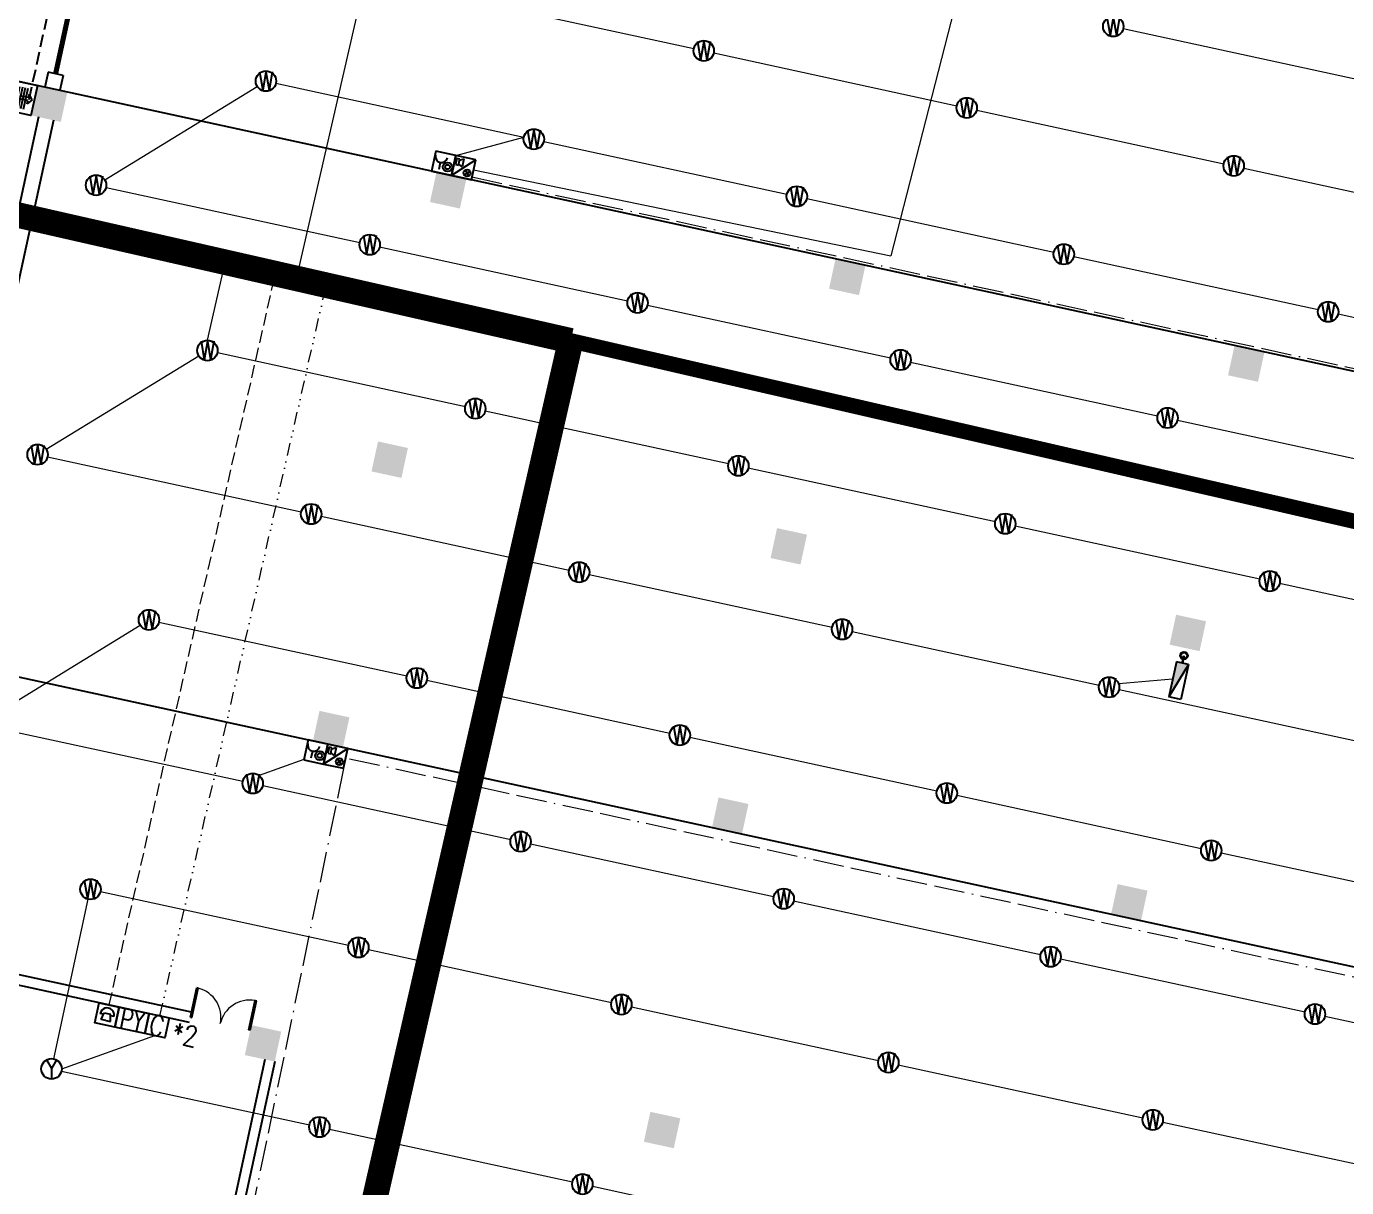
# Model space of a CAD drawing. Extents: x 791398 to 2325386, y -987887 to -518217.
# Drawn here: x 1532237 to 1558101, y -722000 to -699253 of the extents above; entities that cross this region are included whole.
import ezdxf
from ezdxf.enums import TextEntityAlignment as Align

# ---------------------------------------------------------------- set-up
doc = ezdxf.new("R2010")
doc.units = 0
doc.header["$LTSCALE"] = 1000
doc.header["$MEASUREMENT"] = 0
for name, pattern in [('ACAD_ISO11W100', [33.5, 12, -3, 12, -3, 0.5, -3]), ('BORDER', [1.75, 0.5, -0.25, 0.5, -0.25, 0, -0.25]), ('DASH', [0.35, 0.25, -0.1]), ('DASHEDX2', [1.5, 1, -0.5]), ('DIVIDE2', [0.625, 0.25, -0.125, 0, -0.125, 0, -0.125]), ('常规', [10, 10, 0])]:
    doc.linetypes.add(name, pattern=pattern)
for name, color, linetype in [('COLUMN', 9, 'Continuous'), ('JPS-X', 1, 'BORDER'), ('JPS-XHS', 7, 'Continuous'), ('RD-equip', 3, 'Continuous'), ('STAIRS', 9, 'Continuous'), ('WALL', 8, 'Continuous'), ('WINDOW', 8, 'Continuous'), ('ZS封堵', 40, 'Continuous')]:
    doc.layers.add(name, color=color, linetype=linetype)
doc.layers.add('RD-line', color=2, linetype='Continuous', lineweight=0)
doc.styles.add('_TEL_DIM', font='SIMPLEX', dxfattribs={"width": 0.8, "height": 3.5, "bigfont": 'HZTXT'})
doc.styles.add('FS1', font='txt4', dxfattribs={"width": 0.8, "bigfont": 'fstxt'})
doc.styles.get("Standard").update_dxf_attribs({"font": 'gbenor.shx', "bigfont": 'gbcbig.shx'})
doc.linetypes.add('BRA', pattern='A,2.8,-0.1,["B",_TEL_DIM,S=0.07,R=0,X=0,Y=-0.12],-0.25', length=3.15)

# ---------------------------------------------------------------- blocks, each defined once
blk = doc.blocks.new('FF')
at = {"linetype": 'Continuous'}
for radius in [75, 60]:
    blk.add_circle((0, 0), radius, dxfattribs=at)
blk = doc.blocks.new('DXHS')
at = {"layer": 'JPS-XHS'}
blk.add_hatch(color=256, dxfattribs=at).paths.add_polyline_path([(-350, 240), (-350, 0), (350, 0)])
at = {"layer": 'JPS-XHS', "linetype": 'Continuous'}
for p, q in [((-350, 240), (-350, 0)), ((-350, 240), (350, 240)), ((-350, 0), (350, 0)), ((350, 240), (350, 0))]:
    blk.add_line(p, q, dxfattribs=at)
at = {"layer": 'JPS-XHS'}
blk.add_line((-350, 240), (350, 0), dxfattribs=at)
blk = doc.blocks.new('xxhhsss')
at = {"layer": 'JPS-X', "const_width": 50}
blk.add_lwpolyline([(89724, -13393), (89756, -13246)], dxfattribs=at)
at = {"layer": 'JPS-X', "rotation": 257.7513756366785}
blk.add_blockref('FF', (89756, -13246), dxfattribs=at)
at = {"layer": 'JPS-XHS', "rotation": 257.7513756366785}
blk.add_blockref('DXHS', (89533, -13710), dxfattribs=at)
blk = doc.blocks.new('_FZH')
blk.add_solid([(-0.5, -0.5), (0.5, -0.5), (-0.5, 0.5), (0.5, 0.5)])
blk = doc.blocks.new('yy')
at = {"layer": 'RD-equip'}
blk.add_circle((0, 0), 200, dxfattribs=at)
at = {"layer": 'RD-equip', "color": 4, "style": 'FS1', "width": 0.8}
blk.add_attdef('Y', text='', height=360, dxfattribs=at).set_placement((0, 0), align=Align.MIDDLE)
blk = doc.blocks.new('sadadfadsada')
for p, q in [((-400, 400), (-400, 0)), ((0, 400), (-400, 400)), ((400, 400), (0, 400)), ((400, 400), (0, 0)), ((0, 400), (0, 0)), ((0, 0), (0, 400)), ((33, 346, 0), (33, 226, 0)), ((92, 346, 0), (33, 346, 0)), ((92, 326, 0), (172, 366, 0)), ((92, 226, 0), (92, 346, 0)), ((172, 366, 0), (172, 206, 0)), ((400, 0), (400, 400)), ((-400, 0), (0, 0)), ((-268, 200), (-268, 60)), ((0, 0), (400, 0)), ((33, 226, 0), (92, 226, 0)), ((172, 206, 0), (92, 246, 0)), ((242, 159), (338, 64)), ((242, 64), (338, 159))]:
    blk.add_line(p, q)
for centre, radius in [((-109, 144), 90.3), ((-109, 144), 45.2), ((290, 111), 67.6)]:
    blk.add_circle(centre, radius)
blk.add_arc((-268, 320), 120, 180, 0)
at = {"flags": 9}
for p in [(-200, 400), (200, 400)]:
    blk.add_attdef('A', p, '', height=0.008, dxfattribs=at)
blk = doc.blocks.new('FHJL')
at = {"layer": 'RD-equip', "color": 4}
for p, q in [((-212, 331), (210, 331)), ((-212, 274), (210, 274)), ((-31, 120), (-31, 293)), ((31, 120), (31, 293)), ((-212, 221), (210, 221)), ((-212, 168), (210, 168)), ((-97, 120), (-31, 120)), ((0, 43), (-97, 120)), ((0, 43), (97, 120)), ((97, 120), (31, 120))]:
    blk.add_line(p, q, dxfattribs=at)
at = {"layer": 'RD-equip'}
blk.add_lwpolyline([(300, 400), (300, 0), (-300, 0), (-300, 400)], close=True, dxfattribs=at)
blk = doc.blocks.new('$DorLib2D$00000002')
for p, q in [((-0.5, 0), (-0.5, 0.4875)), ((-0.475, 0.4875), (-0.5, 0.4875)), ((-0.475, 0), (-0.475, 0.4875)), ((0.475, 0), (0.475, 0.4875)), ((0.475, 0.4875), (0.5, 0.4875)), ((0.5, 0), (0.5, 0.4875)), ((-0.5, 0), (-0.475, 0)), ((0.5, 0), (0.475, 0))]:
    blk.add_line(p, q)
at = {"lineweight": 13}
for centre, start, end in [((-0.4875, 0), 0, 88.53072), ((0.4875, 0), 91.46928, 180)]:
    blk.add_arc(centre, 0.4875, start, end, dxfattribs=at)
blk = doc.blocks.new('adfarq2daasdfwqdf')
at = {"color": 4}
for p, q in [((-73, 0), (-139, 0)), ((-94, -112), (-67, 29)), ((-67, 29), (62, 29)), ((94, -112), (62, 29)), ((139, 0), (71, 0)), ((0, -112), (-94, -112)), ((0, -112), (94, -112))]:
    blk.add_line(p, q, dxfattribs=at)
blk.add_ellipse((0, 0), major_axis=(98.3, 98.3), ratio=1, start_param=5.497787, end_param=8.63938, dxfattribs=at)
at = {"layer": 'RD-equip'}
blk.add_lwpolyline([(-201, 200), (199, 200), (199, -200), (-201, -200)], close=True, dxfattribs=at)
blk = doc.blocks.new('KZMK')
at = {"layer": 'RD-equip'}
blk.add_lwpolyline([(-200, 400), (200, 400), (200, 0), (-200, 0)], close=True, dxfattribs=at)
at = {"layer": 'RD-equip', "color": 4, "style": 'FS1', "width": 0.8}
blk.add_attdef('C', text='', height=400, dxfattribs=at).set_placement((0, 200), align=Align.MIDDLE)

msp = doc.modelspace()

# ---------------------------------------------------------------- linework, layer by layer
at = {"layer": 'RD-equip'}
msp.add_lwpolyline([(1534055, -718463), (1534641, -718589), (1534557, -718980), (1533971, -718854)], close=True, dxfattribs=at)
at = {"layer": 'RD-line'}
for p, q in [((1541944, -684997), (1537527, -704175)), ((1551827, -693406), (1549172, -703745)), ((1540455, -698635), (1545312, -699689)), ((1553726, -699296), (1558514, -700335)), ((1545703, -699774), (1550465, -700808)), ((1537125, -700367), (1541983, -701422)), ((1533773, -702261), (1536759, -700429)), ((1550856, -700893), (1555695, -701943)), ((1540649, -701780), (1541983, -701422)), ((1542374, -701507), (1547135, -702540)), ((1540998, -702060), (1549172, -703745)), ((1556086, -702028), (1560874, -703068)), ((1533797, -702408), (1538767, -703487)), ((1547526, -702625), (1552365, -703676)), ((1539158, -703572), (1544016, -704626)), ((1535784, -705402), (1536140, -703855)), ((1552756, -703761), (1557545, -704800)), ((1544407, -704711), (1549168, -705745)), ((1557936, -704885), (1562651, -705909)), ((1532627, -707538), (1535614, -705706)), ((1535980, -705644), (1540837, -706699)), ((1549559, -705830), (1554399, -706880)), ((1541228, -706784), (1545990, -707817)), ((1554790, -706965), (1559578, -708005)), ((1532652, -707685), (1537622, -708764)), ((1546380, -707902), (1551220, -708953)), ((1538013, -708849), (1542870, -709903)), ((1551611, -709038), (1556399, -710077)), ((1543261, -709988), (1548023, -711022)), ((1556790, -710162), (1561505, -711186)), ((1531481, -712815), (1534468, -710983)), ((1534834, -710921), (1539691, -711976)), ((1548414, -711107), (1553253, -712157)), ((1540082, -712061), (1544844, -713095)), ((1554692, -712042), (1553637, -712133)), ((1553644, -712242), (1558433, -713282)), ((1531506, -712962), (1536476, -714041)), ((1545235, -713179), (1550074, -714230)), ((1536867, -714126), (1541725, -715180)), ((1550465, -714315), (1555254, -715354)), ((1542115, -715265), (1546877, -716299)), ((1555645, -715439), (1560360, -716463)), ((1532772, -719479), (1533450, -716351)), ((1533688, -716198), (1538546, -717253)), ((1547268, -716384), (1552107, -717434)), ((1538937, -717338), (1543698, -718372)), ((1552498, -717519), (1557287, -718559)), ((1544089, -718456), (1548929, -719507)), ((1557678, -718644), (1562393, -719667)), ((1532929, -719674), (1534753, -719022)), ((1532925, -719717), (1537782, -720771)), ((1549319, -719592), (1554108, -720632)), ((1554499, -720716), (1559214, -721740)), ((1538173, -720856), (1542935, -721890)), ((1543325, -721974), (1548165, -723025))]:
    msp.add_line(p, q, dxfattribs=at)
at = {"layer": 'RD-line', "linetype": 'ACAD_ISO11W100', "ltscale": 0.05}
for p, q in [((1540967, -702201), (1579275, -710517)), ((1538452, -713787), (1536291, -724222)), ((1576802, -721908), (1538494, -713591))]:
    msp.add_line(p, q, dxfattribs=at)
at = {"layer": 'RD-line', "linetype": 'DASH'}
msp.add_line((1533859, -718422), (1537117, -704097), dxfattribs=at)
at = {"layer": 'RD-line', "linetype": 'DIVIDE2'}
msp.add_line((1534854, -718634), (1538109, -704323), dxfattribs=at)
at = {"layer": 'RD-line', "linetype": 'BRA'}
msp.add_line((1537670, -713617), (1536796, -713927), dxfattribs=at)
at = {"layer": 'RD-line', "linetype": 'DASHEDX2'}
for points, const_width in [([(1496957, -687605), (1500005, -696996), (1505898, -696996), (1542901, -705412)], 500), ([(1529989, -761926), (1542901, -705412)], 500), ([(1542901, -705412), (1592073, -716738)], 300)]:
    msp.add_lwpolyline(points, dxfattribs=dict(at, const_width=const_width))
at = {"layer": 'STAIRS'}
msp.add_lwpolyline([(1505551, -694569), (1505423, -695156), (1505344, -695138), (1505344, -705576), (1505551, -705621), (1505423, -706207), (1631814, -733646), (1634232, -722506)], close=True, dxfattribs=at)
at = {"layer": 'WALL'}
for p, q in [((1532664, -700148), (1532600, -700442)), ((1532957, -700212), (1532664, -700148)), ((1532957, -700212), (1532893, -700505)), ((1532473, -701028), (1531454, -705719)), ((1532766, -701092), (1531747, -705782)), ((1535471, -718563), (1530340, -717449)), ((1530298, -717645), (1535428, -718759)), ((1536907, -719489), (1535889, -724180)), ((1537102, -719531), (1536084, -724222))]:
    msp.add_line(p, q, dxfattribs=at)
at = {"layer": 'WINDOW', "linetype": 'DASH', "ltscale": 2, "const_width": 100}
msp.add_lwpolyline([(1534019, -694610), (1532810, -700180)], dxfattribs=at)
at = {"layer": 'ZS封堵', "linetype": 'DASH'}
msp.add_lwpolyline([(1532292, -700682), (1533819, -693646)], dxfattribs=at)

# ---------------------------------------------------------------- block references
at = {"layer": 'COLUMN'}
for p, xscale, yscale, zscale, rotation in [((1532683, -700767), 599.9999999998946, 600.0000000001469, 600.0000000001469, 347.7513756325903), ((1540501, -702464), 599.9999999999193, 600.0000000000331, 600.0000000000331, 347.7513756325794), ((1548319, -704161), 599.9999999998699, 600.0000000000331, 600.0000000000331, 347.7513756326011), ((1556136, -705858), 599.9999999998946, 599.9999999999343, 599.9999999999343, 347.7513756325903), ((1539355, -707741), 600.0000000001221, 600.0000000000331, 600.0000000000331, 347.751375632595), ((1547173, -709438), 599.9999999998946, 599.9999999999836, 599.9999999999836, 347.7513756325903), ((1554991, -711135), 599.9999999999193, 600.0000000000331, 600.0000000000331, 347.7513756325794), ((1538209, -713018), 599.9999999999193, 599.9999999999193, 599.9999999999193, 347.7513756325794), ((1546027, -714715), 599.9999999999193, 599.9999999999193, 599.9999999999193, 347.7513756325794), ((1553845, -716412), 599.9999999999193, 600.0000000000824, 600.0000000000824, 347.7513756325794), ((1536873, -719174), 600.0000000003744, 600.0000000000331, 600.0000000000331, 347.7513756325889), ((1544691, -720872), 599.9999999999441, 600.0000000000331, 600.0000000000331, 347.7513756325686)]:
    msp.add_blockref('_FZH', p, dxfattribs=dict(at, xscale=xscale, yscale=yscale, zscale=zscale, rotation=rotation))
at = {"layer": 'JPS-XHS'}
msp.add_blockref('xxhhsss', (1465159, -698333), dxfattribs=at)
at = {"layer": 'RD-equip'}
for p, values in [((1553530, -699253), {'Y': 'W'}), ((1545508, -699732), {'Y': 'W'}), ((1536930, -700325), {'Y': 'W'}), ((1550660, -700850), {'Y': 'W'}), ((1542178, -701464), {'Y': 'W'}), ((1555890, -701986), {'Y': 'W'}), ((1533602, -702365), {'Y': 'W'}), ((1547331, -702583), {'Y': 'W'}), ((1538963, -703529), {'Y': 'W'}), ((1552561, -703718), {'Y': 'W'}), ((1544211, -704668), {'Y': 'W'}), ((1557740, -704843), {'Y': 'W'}), ((1535784, -705602), {'Y': 'W'}), ((1549364, -705787), {'Y': 'W'}), ((1541032, -706741), {'Y': 'W'}), ((1554594, -706923), {'Y': 'W'}), ((1532456, -707642), {'Y': 'W'}), ((1546185, -707860), {'Y': 'W'}), ((1537817, -708806), {'Y': 'W'}), ((1551415, -708995), {'Y': 'W'}), ((1543066, -709946), {'Y': 'W'}), ((1556595, -710120), {'Y': 'W'}), ((1534638, -710879), {'Y': 'W'}), ((1548218, -711064), {'Y': 'W'}), ((1539887, -712018), {'Y': 'W'}), ((1553448, -712200), {'Y': 'W'}), ((1545039, -713137), {'Y': 'W'}), ((1536672, -714083), {'Y': 'W'}), ((1550270, -714272), {'Y': 'W'}), ((1541920, -715223), {'Y': 'W'}), ((1555449, -715397), {'Y': 'W'}), ((1533493, -716156), {'Y': 'W'}), ((1547073, -716341), {'Y': 'W'}), ((1538741, -717295), {'Y': 'W'}), ((1552303, -717477), {'Y': 'W'}), ((1543894, -718414), {'Y': 'W'}), ((1557482, -718601), {'Y': 'W'}), ((1532729, -719674), {'Y': 'Y'}), ((1549124, -719549), {'Y': 'W'}), ((1554304, -720674), {'Y': 'W'}), ((1537977, -720813), {'Y': 'W'}), ((1543130, -721932), {'Y': 'W'})]:
    msp.add_blockref('yy', p, dxfattribs=at).add_auto_attribs(values)
at = {"layer": 'RD-equip', "xscale": 1.000005000203869, "yscale": 1.000005000154488, "zscale": 1.000005, "rotation": 77.75137562479175}
msp.add_blockref('FHJL', (1532390, -700703), dxfattribs=at)
at = {"layer": 'RD-equip', "color": 4, "rotation": 347.7513756287452}
for p in [(1540564, -702171), (1538061, -713702)]:
    msp.add_blockref('sadadfadsada', p, dxfattribs=at)
at = {"layer": 'RD-equip', "linetype": '常规', "rotation": 348.1556818513342}
msp.add_blockref('adfarq2daasdfwqdf', (1533819, -718618), dxfattribs=at)
at = {"layer": 'RD-equip', "color": 4, "rotation": 347.9171501150091}
msp.add_blockref('KZMK', (1534753, -719022), dxfattribs=at).add_auto_attribs({'C': 'C'})
at = {"layer": 'WINDOW', "xscale": 1200.000000000045, "yscale": 1200, "zscale": 1200, "rotation": 347.7513756341059}
msp.add_blockref('$DorLib2D$00000002', (1536036, -718788), dxfattribs=at)

# ---------------------------------------------------------------- texts
at = {"layer": 'RD-equip', "color": 4, "style": 'FS1'}
for tag, text, width, p in [('PY', 'FHF', 0.7, (1534308, -718726)), ('*2', 'C', 0.8, (1535342, -719007))]:
    msp.add_attdef(tag, text=text, height=400, rotation=347.9172, dxfattribs=dict(at, width=width)).set_placement(p, align=Align.MIDDLE)

doc.saveas('drawing.dxf')
